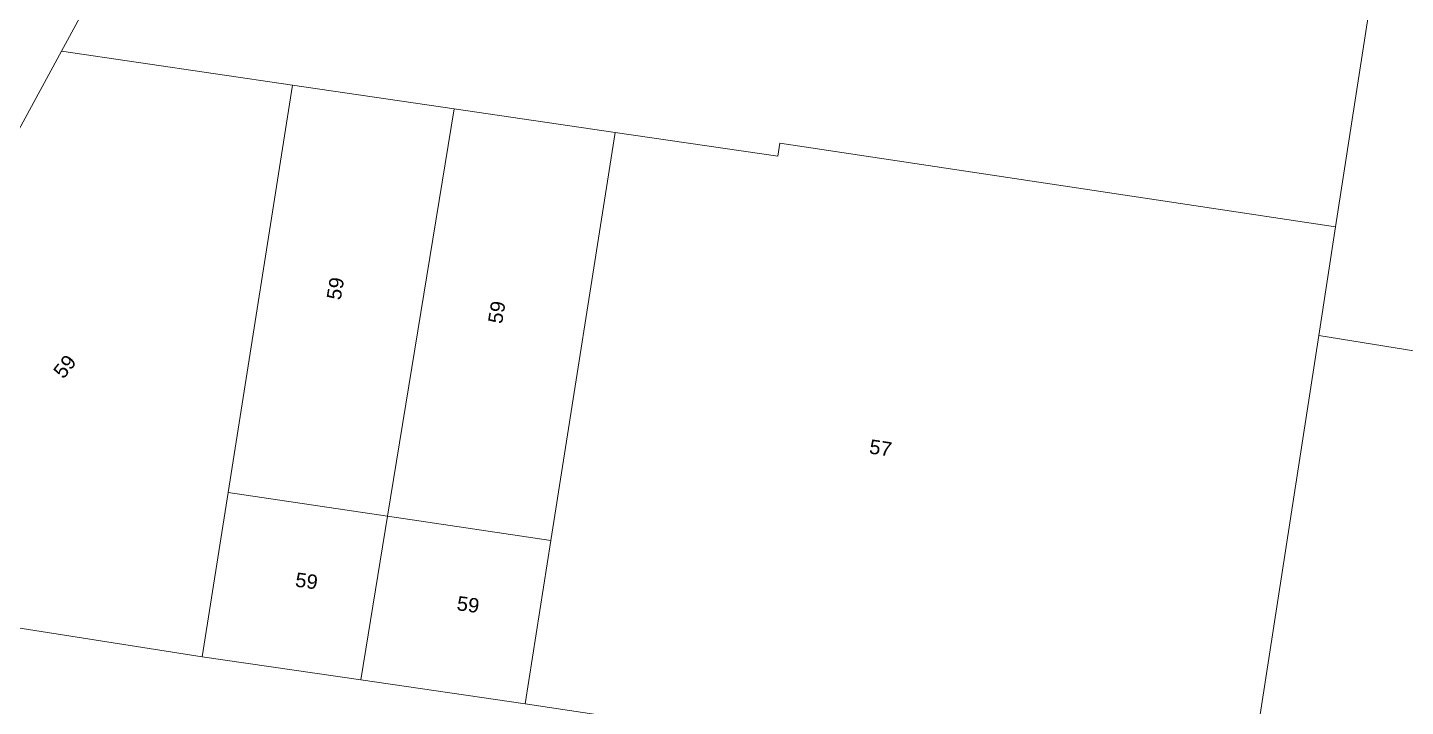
# Model space of a CAD drawing. Header units: metres. Extents: x 291879 to 294448, y 6259965 to 6261176.
# Drawn here: x 293366.8 to 293539.7, y 6260826 to 6260911.2 of the extents above; entities that cross this region are included whole.
import ezdxf

# ---------------------------------------------------------------- set-up
doc = ezdxf.new("R2010")
doc.units = ezdxf.units.M
for name, color, linetype, lineweight in [('Cadastre Buildings_SP_EXT', 9, 'Continuous', 5), ('Cadastre Land Parcels_SP_EXT', 9, 'Continuous', 5), ('Cadastre Roads_SP_EXT', 9, 'Continuous', 5)]:
    doc.layers.add(name, color=color, linetype=linetype, lineweight=lineweight)
doc.styles.get("Standard").update_dxf_attribs({"font": 'arial.ttf'})

msp = doc.modelspace()

# ---------------------------------------------------------------- linework, layer by layer
at = {"layer": 'Cadastre Buildings_SP_EXT', "linetype": 'Continuous'}
for points in [[(293558.7, 6260929.21), (293538.09, 6260932.33), (293530.96, 6260886.25), (293528.85, 6260872.6), (293549.31, 6260869.28), (293558.7, 6260929.21)], [(293549.31, 6260869.28), (293528.85, 6260872.6), (293519.56, 6260812.59), (293539.82, 6260809.5), (293542.95, 6260829.32), (293549.31, 6260869.28)]]:
    msp.add_lwpolyline(points, close=True, dxfattribs=at)
at = {"layer": 'Cadastre Land Parcels_SP_EXT', "linetype": 'Continuous'}
for points in [[(293400.08, 6260904), (293371.11, 6260908.29), (293346.68, 6260863.31), (293329.47, 6260841.59), (293388.74, 6260832.24), (293392, 6260852.87), (293400.08, 6260904)], [(293420.37, 6260901.05), (293400.08, 6260904), (293392, 6260852.87), (293412.01, 6260849.91), (293420.37, 6260901.05)], [(293440.58, 6260898.08), (293420.37, 6260901.05), (293412.01, 6260849.91), (293432.52, 6260846.88), (293440.58, 6260898.08)], [(293461.22, 6260896.72), (293460.97, 6260895.08), (293440.58, 6260898.08), (293432.52, 6260846.88), (293429.29, 6260826.37), (293449.86, 6260823.26), (293469.78, 6260820.19), (293519.56, 6260812.59), (293528.85, 6260872.6), (293530.96, 6260886.25), (293461.22, 6260896.72)], [(293412.01, 6260849.91), (293392, 6260852.87), (293388.74, 6260832.24), (293408.65, 6260829.36), (293412.01, 6260849.91)], [(293432.52, 6260846.88), (293412.01, 6260849.91), (293408.65, 6260829.36), (293429.29, 6260826.37), (293432.52, 6260846.88)]]:
    msp.add_lwpolyline(points, close=True, dxfattribs=at)
at = {"layer": 'Cadastre Roads_SP_EXT', "linetype": 'Continuous'}
msp.add_lwpolyline([(293386.57, 6260955.39), (293378.34, 6260956.26), (293372.46, 6260956.88), (293368.73, 6260934.02), (293362.72, 6260923.27), (293334.11, 6260871.89), (293312.04, 6260844.47), (293322.19, 6260842.79), (293329.47, 6260841.59), (293346.68, 6260863.31), (293371.11, 6260908.29), (293382.62, 6260929.44), (293386.57, 6260955.39)], close=True, dxfattribs=at)
msp.add_lwpolyline([(293539.82, 6260809.5), (293519.56, 6260812.59), (293469.78, 6260820.19), (293449.86, 6260823.26), (293429.29, 6260826.37), (293408.65, 6260829.36), (293388.74, 6260832.24), (293388.74, 6260832.24), (293329.47, 6260841.59), (293323.74, 6260831.67), (293318.61, 6260822.8), (293326.93, 6260821.5), (293346.68, 6260818.53), (293366.83, 6260815.37), (293386.88, 6260812.34), (293406.93, 6260809.3), (293426.97, 6260806.27), (293447.02, 6260803.23), (293466.88, 6260800.19), (293491.75, 6260796.41), (293556.7, 6260786.51)], dxfattribs=at)

# ---------------------------------------------------------------- texts
at = {"layer": 'Cadastre Land Parcels_SP_EXT'}
for s, rotation, p in [('59', 80.3794, (293406.12, 6260876.96)), ('59', 80.5368, (293426.37, 6260873.98)), ('59', 51.6215, (293371.35, 6260867.05)), ('57', 351.3473, (293472.36, 6260857.8)), ('59', 352.1482, (293400.35, 6260841.09)), ('59', 352.1476, (293420.62, 6260838.13))]:
    msp.add_text(s, height=1.8, rotation=rotation, dxfattribs=at).set_placement(p)

doc.saveas('drawing.dxf')
